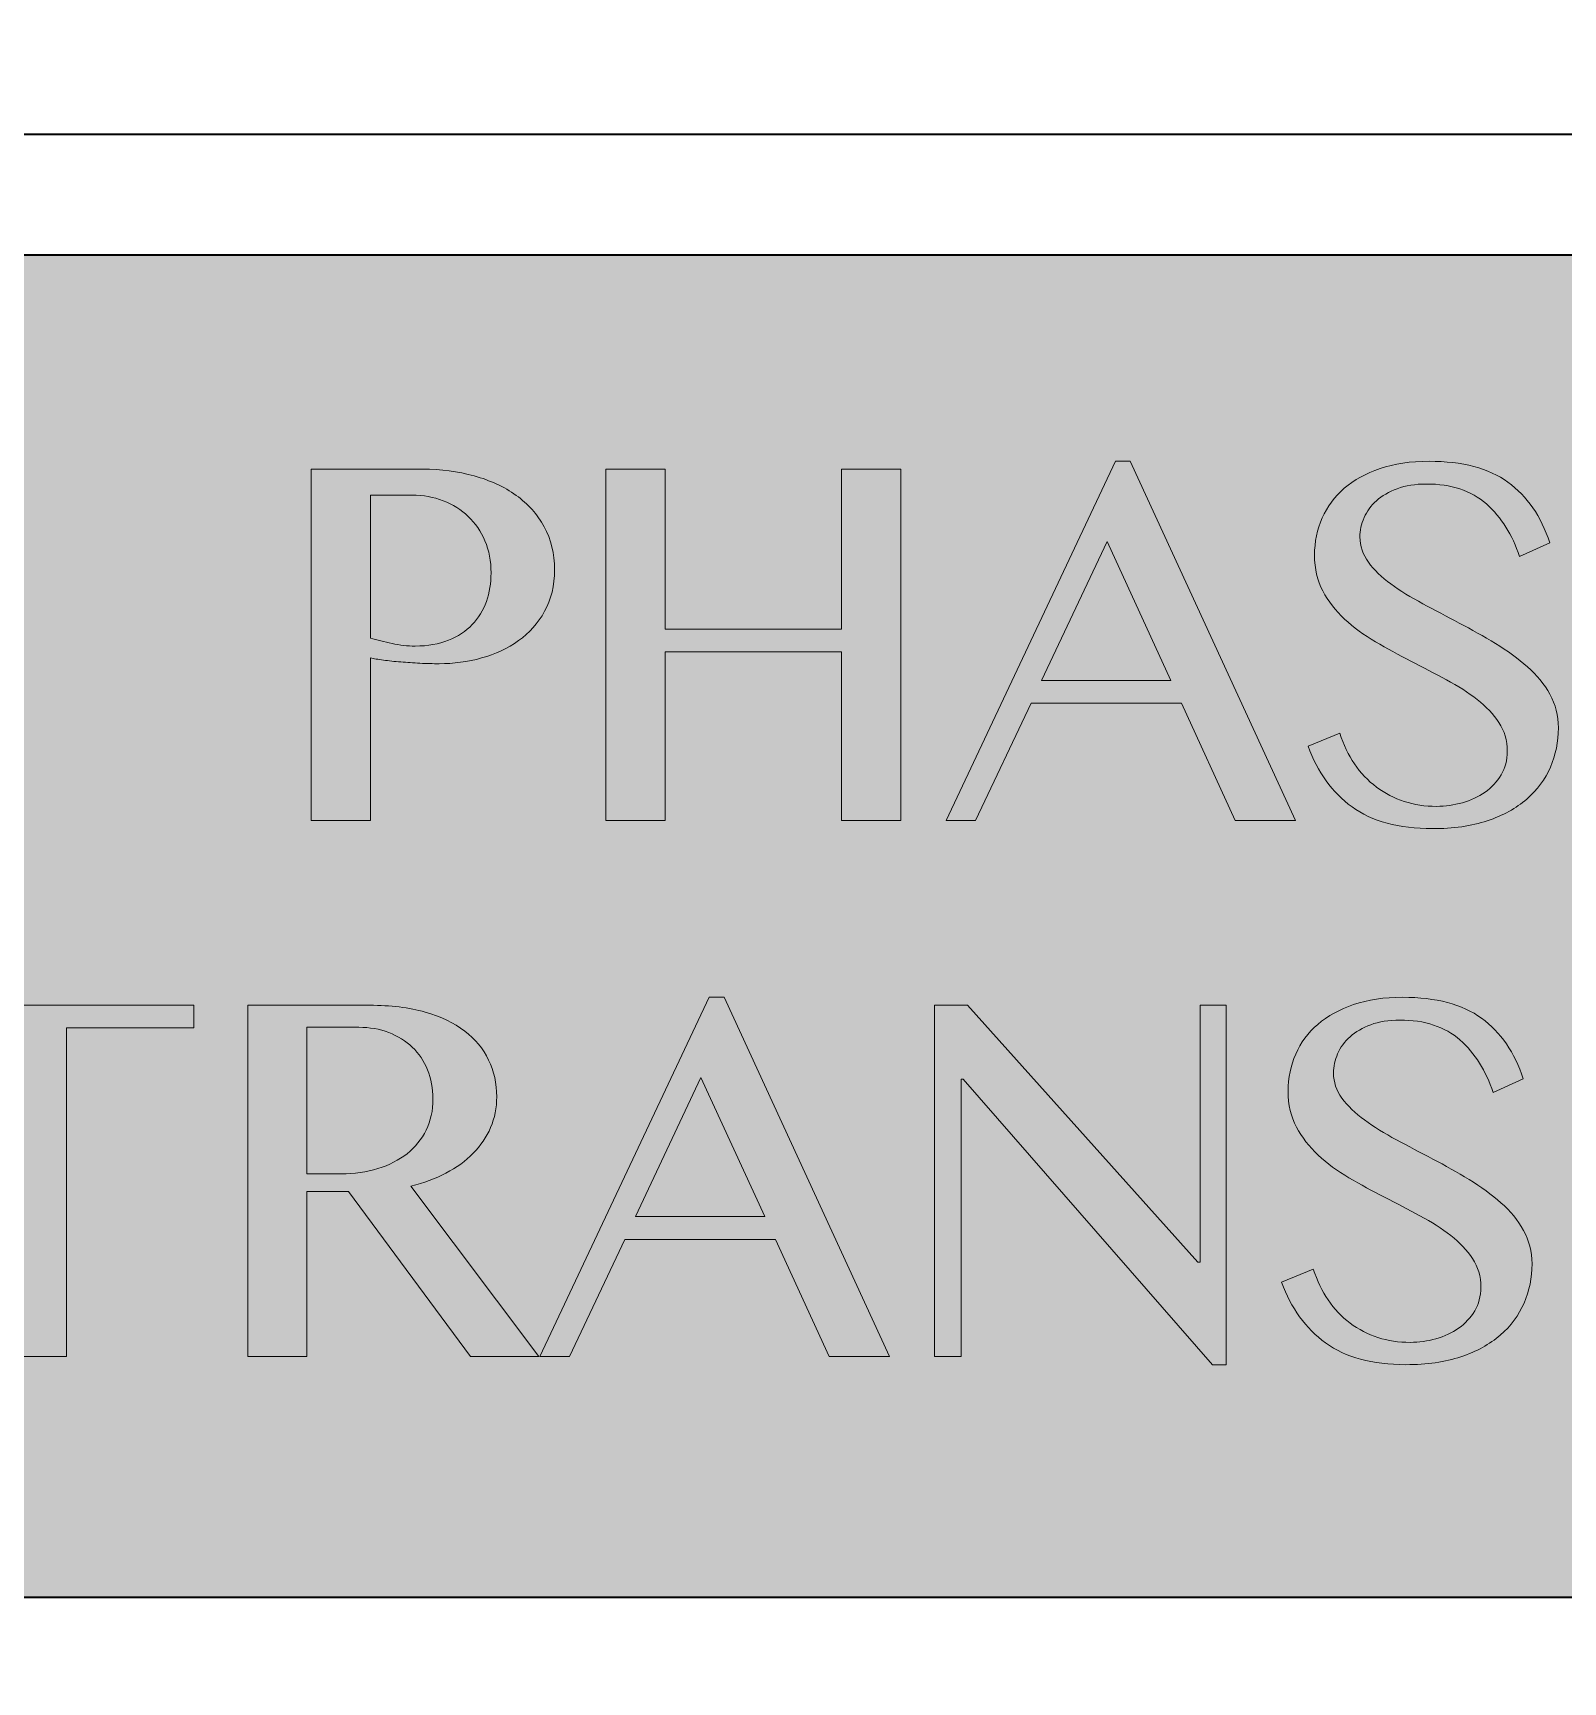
# Model space of a CAD drawing. Header units: inches. Extents: x 4.6 to 20.9, y -20.8 to -6.4.
# Drawn here: x 8.3 to 10.056, y -8.247 to -6.354 of the extents above; entities that cross this region are included whole.
import ezdxf

# ---------------------------------------------------------------- set-up
doc = ezdxf.new("R2010")
doc.units = ezdxf.units.IN
doc.header["$MEASUREMENT"] = 0
for name, color, linetype in [('Decorations', 7, 'Continuous'), ('Gold Things', 7, 'Continuous'), ('Parts Outlines', 7, 'Continuous'), ('Text', 7, 'Continuous')]:
    doc.layers.add(name, color=color, linetype=linetype)

# ---------------------------------------------------------------- blocks, each defined once
blk = doc.blocks.new('block 23')
at = {"layer": 'Text', "true_color": 0x231f20}
h = blk.add_hatch(color=179, dxfattribs=at)
h.dxf.hatch_style = 2
h.paths.add_polyline_path([(8.4847, -7.4697), (8.4847, -7.4958), (8.3388, -7.4958), (8.3388, -7.8728), (8.271, -7.8728), (8.271, -7.4958), (8.1251, -7.4958), (8.1251, -7.4697)])
h = blk.add_hatch(color=179, dxfattribs=at)
h.dxf.hatch_style = 2
edge = h.paths.add_edge_path()
edge.add_spline(control_points=[(8.5467, -7.4697), (8.5467, -7.4697), (8.6865, -7.4697), (8.6865, -7.4697), (8.7107, -7.4697), (8.732, -7.4724), (8.7501, -7.4776), (8.7683, -7.4828), (8.7835, -7.4901), (8.7956, -7.4993), (8.8077, -7.5085), (8.8169, -7.5196), (8.8231, -7.5326), (8.8293, -7.5455), (8.8324, -7.5596), (8.8324, -7.5747), (8.8324, -7.5874), (8.8301, -7.5992), (8.8254, -7.6101), (8.8207, -7.621), (8.814, -7.6308), (8.8053, -7.6397), (8.7967, -7.6485), (8.7863, -7.6561), (8.7741, -7.6624), (8.762, -7.6687), (8.7486, -7.6737), (8.734, -7.6773), (8.734, -7.6773), (8.8808, -7.8728), (8.8808, -7.8728), (8.8808, -7.8728), (8.8022, -7.8728), (8.8022, -7.8728), (8.8022, -7.8728), (8.6621, -7.6835), (8.6621, -7.6835), (8.6621, -7.6835), (8.6145, -7.6835), (8.6145, -7.6835), (8.6145, -7.6835), (8.6145, -7.8728), (8.6145, -7.8728), (8.6145, -7.8728), (8.5467, -7.8728), (8.5467, -7.8728), (8.5467, -7.8728), (8.5467, -7.4697), (8.5467, -7.4697)], knot_values=[0, 0, 0, 0, 1, 1, 1, 2, 2, 2, 3, 3, 3, 4, 4, 4, 5, 5, 5, 6, 6, 6, 7, 7, 7, 8, 8, 8, 9, 9, 9, 10, 10, 10, 11, 11, 11, 12, 12, 12, 13, 13, 13, 14, 14, 14, 15, 15, 15, 16, 16, 16, 16], degree=3, periodic=1)
edge = h.paths.add_edge_path()
edge.add_spline(control_points=[(8.6145, -7.6632), (8.6145, -7.6632), (8.6538, -7.6632), (8.6538, -7.6632), (8.669, -7.6632), (8.683, -7.6612), (8.696, -7.6572), (8.7089, -7.6532), (8.7201, -7.6475), (8.7295, -7.6401), (8.7388, -7.6326), (8.7462, -7.6236), (8.7514, -7.613), (8.7566, -7.6024), (8.7592, -7.5905), (8.7592, -7.5772), (8.7592, -7.5651), (8.7572, -7.554), (8.753, -7.5439), (8.7489, -7.5339), (8.743, -7.5252), (8.7355, -7.5179), (8.7279, -7.5106), (8.7189, -7.505), (8.7084, -7.501), (8.6979, -7.497), (8.6865, -7.495), (8.6741, -7.495), (8.6741, -7.495), (8.6145, -7.495), (8.6145, -7.495), (8.6145, -7.495), (8.6145, -7.6632), (8.6145, -7.6632)], knot_values=[0, 0, 0, 0, 1, 1, 1, 2, 2, 2, 3, 3, 3, 4, 4, 4, 5, 5, 5, 6, 6, 6, 7, 7, 7, 8, 8, 8, 9, 9, 9, 10, 10, 10, 11, 11, 11, 11], degree=3, periodic=1)
h = blk.add_hatch(color=179, dxfattribs=at)
h.dxf.hatch_style = 2
h.paths.add_polyline_path([(9.0933, -7.4606), (9.283, -7.8728), (9.214, -7.8728), (9.1524, -7.7385), (8.9796, -7.7385), (8.9159, -7.8728), (8.882, -7.8728), (9.0763, -7.4606)])
h.paths.add_polyline_path([(8.9916, -7.7124), (9.14, -7.7124), (9.0668, -7.5528)])
h = blk.add_hatch(color=179, dxfattribs=at)
h.dxf.hatch_style = 2
h.paths.add_polyline_path([(9.3347, -7.4697), (9.3727, -7.4697), (9.6369, -7.7645), (9.6398, -7.7645), (9.6398, -7.4697), (9.6696, -7.4697), (9.6696, -7.8823), (9.6539, -7.8823), (9.3678, -7.5545), (9.3653, -7.5545), (9.3653, -7.8728), (9.3347, -7.8728)])
h = blk.add_hatch(color=179, dxfattribs=at)
h.dxf.hatch_style = 2
edge = h.paths.add_edge_path()
edge.add_spline(control_points=[(9.8808, -7.8567), (9.8907, -7.8567), (9.9006, -7.8553), (9.9104, -7.8526), (9.9202, -7.8498), (9.9289, -7.8457), (9.9364, -7.8404), (9.944, -7.835), (9.9501, -7.8284), (9.9548, -7.8205), (9.9595, -7.8127), (9.9619, -7.8036), (9.9619, -7.7934), (9.9619, -7.781), (9.9587, -7.7701), (9.9523, -7.7606), (9.946, -7.7511), (9.9377, -7.7422), (9.9273, -7.7341), (9.917, -7.726), (9.9052, -7.7184), (9.892, -7.7114), (9.8788, -7.7044), (9.8652, -7.6973), (9.8513, -7.6901), (9.8373, -7.6829), (9.8238, -7.6755), (9.8105, -7.6678), (9.7973, -7.66), (9.7855, -7.6514), (9.7752, -7.6417), (9.7649, -7.6321), (9.7565, -7.6213), (9.7502, -7.6095), (9.7438, -7.5976), (9.7407, -7.584), (9.7407, -7.5685), (9.7407, -7.5531), (9.7436, -7.5389), (9.7494, -7.5258), (9.7551, -7.5127), (9.7636, -7.5013), (9.7748, -7.4917), (9.7859, -7.482), (9.7997, -7.4744), (9.8159, -7.4689), (9.8322, -7.4634), (9.8509, -7.4606), (9.8721, -7.4606), (9.9105, -7.4606), (9.9406, -7.4686), (9.9627, -7.4846), (9.9847, -7.5006), (10.0007, -7.5238), (10.0106, -7.5541), (10.0106, -7.5541), (9.9759, -7.5698), (9.9759, -7.5698), (9.9679, -7.545), (9.9552, -7.5249), (9.9379, -7.5096), (9.9205, -7.4943), (9.8975, -7.4867), (9.8688, -7.4867), (9.8562, -7.4867), (9.8451, -7.4885), (9.8356, -7.4921), (9.826, -7.4956), (9.8181, -7.5003), (9.8118, -7.5059), (9.8054, -7.5116), (9.8007, -7.518), (9.7975, -7.5253), (9.7944, -7.5326), (9.7928, -7.54), (9.7928, -7.5475), (9.7928, -7.5579), (9.796, -7.5676), (9.8025, -7.5764), (9.809, -7.5852), (9.8176, -7.5936), (9.8283, -7.6014), (9.8391, -7.6093), (9.8513, -7.6168), (9.8649, -7.6242), (9.8786, -7.6315), (9.8925, -7.6388), (9.9067, -7.6463), (9.9209, -7.6537), (9.9348, -7.6616), (9.9484, -7.6698), (9.9621, -7.6781), (9.9743, -7.687), (9.985, -7.6965), (9.9958, -7.706), (10.0044, -7.7165), (10.0108, -7.7281), (10.0173, -7.7397), (10.0206, -7.7525), (10.0206, -7.7666), (10.0206, -7.7826), (10.0175, -7.7976), (10.0115, -7.8116), (10.0054, -7.8257), (9.9963, -7.838), (9.9842, -7.8484), (9.9721, -7.8589), (9.957, -7.8672), (9.9389, -7.8732), (9.9209, -7.8793), (9.8998, -7.8823), (9.8759, -7.8823), (9.8373, -7.8823), (9.8066, -7.874), (9.7837, -7.8573), (9.7608, -7.8406), (9.744, -7.8174), (9.7332, -7.7877), (9.7332, -7.7877), (9.7696, -7.7728), (9.7696, -7.7728), (9.7782, -7.7992), (9.7922, -7.8198), (9.8118, -7.8346), (9.8314, -7.8493), (9.8544, -7.8567), (9.8808, -7.8567)], knot_values=[0, 0, 0, 0, 1, 1, 1, 2, 2, 2, 3, 3, 3, 4, 4, 4, 5, 5, 5, 6, 6, 6, 7, 7, 7, 8, 8, 8, 9, 9, 9, 10, 10, 10, 11, 11, 11, 12, 12, 12, 13, 13, 13, 14, 14, 14, 15, 15, 15, 16, 16, 16, 17, 17, 17, 18, 18, 18, 19, 19, 19, 20, 20, 20, 21, 21, 21, 22, 22, 22, 23, 23, 23, 24, 24, 24, 25, 25, 25, 26, 26, 26, 27, 27, 27, 28, 28, 28, 29, 29, 29, 30, 30, 30, 31, 31, 31, 32, 32, 32, 33, 33, 33, 34, 34, 34, 35, 35, 35, 36, 36, 36, 37, 37, 37, 38, 38, 38, 39, 39, 39, 40, 40, 40, 41, 41, 41, 42, 42, 42, 42], degree=3, periodic=1)
at = {"layer": 'Text', "lineweight": 0}
for points in [[(8.4847, -7.4697), (8.4847, -7.4958), (8.3388, -7.4958), (8.3388, -7.8728), (8.271, -7.8728), (8.271, -7.4958), (8.1251, -7.4958), (8.1251, -7.4697), (8.4847, -7.4697)], [(9.0933, -7.4606), (9.283, -7.8728), (9.214, -7.8728), (9.1524, -7.7385), (8.9796, -7.7385), (8.9159, -7.8728), (8.882, -7.8728), (9.0763, -7.4606), (9.0933, -7.4606)], [(9.3347, -7.4697), (9.3727, -7.4697), (9.6369, -7.7645), (9.6398, -7.7645), (9.6398, -7.4697), (9.6696, -7.4697), (9.6696, -7.8823), (9.6539, -7.8823), (9.3678, -7.5545), (9.3653, -7.5545), (9.3653, -7.8728), (9.3347, -7.8728), (9.3347, -7.4697)], [(8.9916, -7.7124), (9.14, -7.7124), (9.0668, -7.5528), (8.9916, -7.7124)]]:
    blk.add_lwpolyline(points, dxfattribs=at)
for points, knots in [([(8.5467, -7.4697), (8.5467, -7.4697), (8.6865, -7.4697), (8.6865, -7.4697), (8.7107, -7.4697), (8.732, -7.4724), (8.7501, -7.4776), (8.7683, -7.4828), (8.7835, -7.4901), (8.7956, -7.4993), (8.8077, -7.5085), (8.8169, -7.5196), (8.8231, -7.5326), (8.8293, -7.5455), (8.8324, -7.5596), (8.8324, -7.5747), (8.8324, -7.5874), (8.8301, -7.5992), (8.8254, -7.6101), (8.8207, -7.621), (8.814, -7.6308), (8.8053, -7.6397), (8.7967, -7.6485), (8.7863, -7.6561), (8.7741, -7.6624), (8.762, -7.6687), (8.7486, -7.6737), (8.734, -7.6773), (8.734, -7.6773), (8.8808, -7.8728), (8.8808, -7.8728), (8.8808, -7.8728), (8.8022, -7.8728), (8.8022, -7.8728), (8.8022, -7.8728), (8.6621, -7.6835), (8.6621, -7.6835), (8.6621, -7.6835), (8.6145, -7.6835), (8.6145, -7.6835), (8.6145, -7.6835), (8.6145, -7.8728), (8.6145, -7.8728), (8.6145, -7.8728), (8.5467, -7.8728), (8.5467, -7.8728), (8.5467, -7.8728), (8.5467, -7.4697), (8.5467, -7.4697)], [0, 0, 0, 0, 1, 1, 1, 2, 2, 2, 3, 3, 3, 4, 4, 4, 5, 5, 5, 6, 6, 6, 7, 7, 7, 8, 8, 8, 9, 9, 9, 10, 10, 10, 11, 11, 11, 12, 12, 12, 13, 13, 13, 14, 14, 14, 15, 15, 15, 16, 16, 16, 16]), ([(9.8808, -7.8567), (9.8907, -7.8567), (9.9006, -7.8553), (9.9104, -7.8526), (9.9202, -7.8498), (9.9289, -7.8457), (9.9364, -7.8404), (9.944, -7.835), (9.9501, -7.8284), (9.9548, -7.8205), (9.9595, -7.8127), (9.9619, -7.8036), (9.9619, -7.7934), (9.9619, -7.781), (9.9587, -7.7701), (9.9523, -7.7606), (9.946, -7.7511), (9.9377, -7.7422), (9.9273, -7.7341), (9.917, -7.726), (9.9052, -7.7184), (9.892, -7.7114), (9.8788, -7.7044), (9.8652, -7.6973), (9.8513, -7.6901), (9.8373, -7.6829), (9.8238, -7.6755), (9.8105, -7.6678), (9.7973, -7.66), (9.7855, -7.6514), (9.7752, -7.6417), (9.7649, -7.6321), (9.7565, -7.6213), (9.7502, -7.6095), (9.7438, -7.5976), (9.7407, -7.584), (9.7407, -7.5685), (9.7407, -7.5531), (9.7436, -7.5389), (9.7494, -7.5258), (9.7551, -7.5127), (9.7636, -7.5013), (9.7748, -7.4917), (9.7859, -7.482), (9.7997, -7.4744), (9.8159, -7.4689), (9.8322, -7.4634), (9.8509, -7.4606), (9.8721, -7.4606), (9.9105, -7.4606), (9.9406, -7.4686), (9.9627, -7.4846), (9.9847, -7.5006), (10.0007, -7.5238), (10.0106, -7.5541), (10.0106, -7.5541), (9.9759, -7.5698), (9.9759, -7.5698), (9.9679, -7.545), (9.9552, -7.5249), (9.9379, -7.5096), (9.9205, -7.4943), (9.8975, -7.4867), (9.8688, -7.4867), (9.8562, -7.4867), (9.8451, -7.4885), (9.8356, -7.4921), (9.826, -7.4956), (9.8181, -7.5003), (9.8118, -7.5059), (9.8054, -7.5116), (9.8007, -7.518), (9.7975, -7.5253), (9.7944, -7.5326), (9.7928, -7.54), (9.7928, -7.5475), (9.7928, -7.5579), (9.796, -7.5676), (9.8025, -7.5764), (9.809, -7.5852), (9.8176, -7.5936), (9.8283, -7.6014), (9.8391, -7.6093), (9.8513, -7.6168), (9.8649, -7.6242), (9.8786, -7.6315), (9.8925, -7.6388), (9.9067, -7.6463), (9.9209, -7.6537), (9.9348, -7.6616), (9.9484, -7.6698), (9.9621, -7.6781), (9.9743, -7.687), (9.985, -7.6965), (9.9958, -7.706), (10.0044, -7.7165), (10.0108, -7.7281), (10.0173, -7.7397), (10.0206, -7.7525), (10.0206, -7.7666), (10.0206, -7.7826), (10.0175, -7.7976), (10.0115, -7.8116), (10.0054, -7.8257), (9.9963, -7.838), (9.9842, -7.8484), (9.9721, -7.8589), (9.957, -7.8672), (9.9389, -7.8732), (9.9209, -7.8793), (9.8998, -7.8823), (9.8759, -7.8823), (9.8373, -7.8823), (9.8066, -7.874), (9.7837, -7.8573), (9.7608, -7.8406), (9.744, -7.8174), (9.7332, -7.7877), (9.7332, -7.7877), (9.7696, -7.7728), (9.7696, -7.7728), (9.7782, -7.7992), (9.7922, -7.8198), (9.8118, -7.8346), (9.8314, -7.8493), (9.8544, -7.8567), (9.8808, -7.8567)], [0, 0, 0, 0, 1, 1, 1, 2, 2, 2, 3, 3, 3, 4, 4, 4, 5, 5, 5, 6, 6, 6, 7, 7, 7, 8, 8, 8, 9, 9, 9, 10, 10, 10, 11, 11, 11, 12, 12, 12, 13, 13, 13, 14, 14, 14, 15, 15, 15, 16, 16, 16, 17, 17, 17, 18, 18, 18, 19, 19, 19, 20, 20, 20, 21, 21, 21, 22, 22, 22, 23, 23, 23, 24, 24, 24, 25, 25, 25, 26, 26, 26, 27, 27, 27, 28, 28, 28, 29, 29, 29, 30, 30, 30, 31, 31, 31, 32, 32, 32, 33, 33, 33, 34, 34, 34, 35, 35, 35, 36, 36, 36, 37, 37, 37, 38, 38, 38, 39, 39, 39, 40, 40, 40, 41, 41, 41, 42, 42, 42, 42]), ([(8.6145, -7.6632), (8.6145, -7.6632), (8.6538, -7.6632), (8.6538, -7.6632), (8.669, -7.6632), (8.683, -7.6612), (8.696, -7.6572), (8.7089, -7.6532), (8.7201, -7.6475), (8.7295, -7.6401), (8.7388, -7.6326), (8.7462, -7.6236), (8.7514, -7.613), (8.7566, -7.6024), (8.7592, -7.5905), (8.7592, -7.5772), (8.7592, -7.5651), (8.7572, -7.554), (8.753, -7.5439), (8.7489, -7.5339), (8.743, -7.5252), (8.7355, -7.5179), (8.7279, -7.5106), (8.7189, -7.505), (8.7084, -7.501), (8.6979, -7.497), (8.6865, -7.495), (8.6741, -7.495), (8.6741, -7.495), (8.6145, -7.495), (8.6145, -7.495), (8.6145, -7.495), (8.6145, -7.6632), (8.6145, -7.6632)], [0, 0, 0, 0, 1, 1, 1, 2, 2, 2, 3, 3, 3, 4, 4, 4, 5, 5, 5, 6, 6, 6, 7, 7, 7, 8, 8, 8, 9, 9, 9, 10, 10, 10, 11, 11, 11, 11])]:
    blk.add_open_spline(points, degree=3, knots=knots, dxfattribs=at)
blk = doc.blocks.new('block 24')
at = {"layer": 'Text', "true_color": 0x231f20}
h = blk.add_hatch(color=179, dxfattribs=at)
h.dxf.hatch_style = 2
h.paths.add_polyline_path([(9.5593, -6.8453), (9.7491, -7.2575), (9.68, -7.2575), (9.6184, -7.1231), (9.4456, -7.1231), (9.382, -7.2575), (9.3481, -7.2575), (9.5424, -6.8453)])
h.paths.add_polyline_path([(9.4576, -7.0971), (9.606, -7.0971), (9.5329, -6.9375)])
h = blk.add_hatch(color=179, dxfattribs=at)
h.dxf.hatch_style = 2
edge = h.paths.add_edge_path()
edge.add_spline(control_points=[(9.9111, -7.2414), (9.9211, -7.2414), (9.9309, -7.24), (9.9407, -7.2372), (9.9505, -7.2345), (9.9592, -7.2304), (9.9667, -7.2251), (9.9743, -7.2197), (9.9805, -7.2131), (9.9851, -7.2052), (9.9898, -7.1974), (9.9922, -7.1883), (9.9922, -7.1781), (9.9922, -7.1657), (9.989, -7.1548), (9.9827, -7.1453), (9.9763, -7.1358), (9.968, -7.1269), (9.9577, -7.1188), (9.9473, -7.1107), (9.9355, -7.1031), (9.9223, -7.0961), (9.9091, -7.089), (9.8955, -7.0819), (9.8816, -7.0748), (9.8677, -7.0676), (9.8541, -7.0602), (9.8409, -7.0525), (9.8276, -7.0447), (9.8159, -7.0361), (9.8055, -7.0264), (9.7952, -7.0168), (9.7868, -7.006), (9.7805, -6.9942), (9.7742, -6.9823), (9.771, -6.9687), (9.771, -6.9532), (9.771, -6.9378), (9.7739, -6.9235), (9.7797, -6.9104), (9.7855, -6.8974), (9.7939, -6.886), (9.8051, -6.8763), (9.8163, -6.8667), (9.83, -6.8591), (9.8462, -6.8536), (9.8625, -6.8481), (9.8812, -6.8453), (9.9025, -6.8453), (9.9408, -6.8453), (9.971, -6.8533), (9.993, -6.8693), (10.015, -6.8853), (10.031, -6.9084), (10.041, -6.9388), (10.041, -6.9388), (10.0062, -6.9545), (10.0062, -6.9545), (9.9982, -6.9297), (9.9856, -6.9096), (9.9682, -6.8943), (9.9508, -6.879), (9.9278, -6.8714), (9.8992, -6.8714), (9.8865, -6.8714), (9.8754, -6.8732), (9.8659, -6.8768), (9.8564, -6.8803), (9.8484, -6.885), (9.8421, -6.8906), (9.8358, -6.8963), (9.831, -6.9027), (9.8278, -6.91), (9.8247, -6.9173), (9.8231, -6.9247), (9.8231, -6.9322), (9.8231, -6.9426), (9.8263, -6.9523), (9.8328, -6.9611), (9.8393, -6.9699), (9.8479, -6.9782), (9.8586, -6.9861), (9.8694, -6.994), (9.8816, -7.0015), (9.8952, -7.0088), (9.9089, -7.0161), (9.9228, -7.0235), (9.937, -7.031), (9.9512, -7.0384), (9.9651, -7.0463), (9.9787, -7.0545), (9.9924, -7.0628), (10.0046, -7.0717), (10.0153, -7.0812), (10.0261, -7.0907), (10.0347, -7.1012), (10.0412, -7.1128), (10.0476, -7.1244), (10.0509, -7.1372), (10.0509, -7.1513), (10.0509, -7.1672), (10.0478, -7.1823), (10.0418, -7.1963), (10.0357, -7.2104), (10.0266, -7.2226), (10.0145, -7.2331), (10.0024, -7.2436), (9.9873, -7.2519), (9.9692, -7.2579), (9.9512, -7.264), (9.9302, -7.267), (9.9062, -7.267), (9.8676, -7.267), (9.8369, -7.2587), (9.814, -7.242), (9.7911, -7.2253), (9.7743, -7.2021), (9.7636, -7.1723), (9.7636, -7.1723), (9.7999, -7.1575), (9.7999, -7.1575), (9.8085, -7.1839), (9.8225, -7.2045), (9.8421, -7.2193), (9.8617, -7.234), (9.8847, -7.2414), (9.9111, -7.2414)], knot_values=[0, 0, 0, 0, 1, 1, 1, 2, 2, 2, 3, 3, 3, 4, 4, 4, 5, 5, 5, 6, 6, 6, 7, 7, 7, 8, 8, 8, 9, 9, 9, 10, 10, 10, 11, 11, 11, 12, 12, 12, 13, 13, 13, 14, 14, 14, 15, 15, 15, 16, 16, 16, 17, 17, 17, 18, 18, 18, 19, 19, 19, 20, 20, 20, 21, 21, 21, 22, 22, 22, 23, 23, 23, 24, 24, 24, 25, 25, 25, 26, 26, 26, 27, 27, 27, 28, 28, 28, 29, 29, 29, 30, 30, 30, 31, 31, 31, 32, 32, 32, 33, 33, 33, 34, 34, 34, 35, 35, 35, 36, 36, 36, 37, 37, 37, 38, 38, 38, 39, 39, 39, 40, 40, 40, 41, 41, 41, 42, 42, 42, 42], degree=3, periodic=1)
h = blk.add_hatch(color=179, dxfattribs=at)
h.dxf.hatch_style = 2
edge = h.paths.add_edge_path()
edge.add_spline(control_points=[(8.6196, -6.8544), (8.6196, -6.8544), (8.7474, -6.8544), (8.7474, -6.8544), (8.7683, -6.8544), (8.788, -6.857), (8.8065, -6.8621), (8.825, -6.8672), (8.841, -6.8746), (8.8547, -6.8844), (8.8683, -6.8942), (8.8791, -6.9062), (8.8869, -6.9206), (8.8948, -6.9349), (8.8987, -6.9513), (8.8987, -6.9698), (8.8987, -6.988), (8.8949, -7.0039), (8.8873, -7.0175), (8.8798, -7.0312), (8.8698, -7.0424), (8.8574, -7.0512), (8.845, -7.06), (8.8308, -7.0666), (8.815, -7.0711), (8.7991, -7.0755), (8.7829, -7.0777), (8.7664, -7.0777), (8.7592, -7.0777), (8.7519, -7.0775), (8.7443, -7.0771), (8.7367, -7.0766), (8.7293, -7.0762), (8.7222, -7.0756), (8.715, -7.0751), (8.7084, -7.0744), (8.7023, -7.0735), (8.6963, -7.0727), (8.6913, -7.0719), (8.6874, -7.0711), (8.6874, -7.0711), (8.6874, -7.2575), (8.6874, -7.2575), (8.6874, -7.2575), (8.6196, -7.2575), (8.6196, -7.2575), (8.6196, -7.2575), (8.6196, -6.8544), (8.6196, -6.8544)], knot_values=[0, 0, 0, 0, 1, 1, 1, 2, 2, 2, 3, 3, 3, 4, 4, 4, 5, 5, 5, 6, 6, 6, 7, 7, 7, 8, 8, 8, 9, 9, 9, 10, 10, 10, 11, 11, 11, 12, 12, 12, 13, 13, 13, 14, 14, 14, 15, 15, 15, 16, 16, 16, 16], degree=3, periodic=1)
edge = h.paths.add_edge_path()
edge.add_spline(control_points=[(8.6874, -7.0483), (8.6952, -7.0505), (8.7034, -7.0526), (8.7123, -7.0545), (8.7211, -7.0565), (8.7299, -7.0574), (8.7387, -7.0574), (8.7533, -7.0574), (8.7661, -7.0552), (8.7769, -7.0508), (8.7878, -7.0464), (8.7969, -7.0404), (8.8042, -7.0328), (8.8115, -7.0252), (8.817, -7.0164), (8.8206, -7.0062), (8.8241, -6.996), (8.8259, -6.9851), (8.8259, -6.9735), (8.8259, -6.96), (8.8236, -6.9477), (8.8189, -6.9367), (8.8142, -6.9257), (8.8078, -6.9163), (8.7997, -6.9086), (8.7916, -6.9009), (8.782, -6.8949), (8.771, -6.8906), (8.7599, -6.8863), (8.7481, -6.8842), (8.7354, -6.8842), (8.7354, -6.8842), (8.6874, -6.8842), (8.6874, -6.8842), (8.6874, -6.8842), (8.6874, -7.0483), (8.6874, -7.0483)], knot_values=[0, 0, 0, 0, 1, 1, 1, 2, 2, 2, 3, 3, 3, 4, 4, 4, 5, 5, 5, 6, 6, 6, 7, 7, 7, 8, 8, 8, 9, 9, 9, 10, 10, 10, 11, 11, 11, 12, 12, 12, 12], degree=3, periodic=1)
h = blk.add_hatch(color=179, dxfattribs=at)
h.dxf.hatch_style = 2
h.paths.add_polyline_path([(9.0256, -7.064), (9.0256, -7.2575), (8.9578, -7.2575), (8.9578, -6.8544), (9.0256, -6.8544), (9.0256, -7.038), (9.2282, -7.038), (9.2282, -6.8544), (9.296, -6.8544), (9.296, -7.2575), (9.2282, -7.2575), (9.2282, -7.064)])
at = {"layer": 'Text', "lineweight": 0}
for points in [[(9.5593, -6.8453), (9.7491, -7.2575), (9.68, -7.2575), (9.6184, -7.1231), (9.4456, -7.1231), (9.382, -7.2575), (9.3481, -7.2575), (9.5424, -6.8453), (9.5593, -6.8453)], [(9.0256, -7.064), (9.0256, -7.2575), (8.9578, -7.2575), (8.9578, -6.8544), (9.0256, -6.8544), (9.0256, -7.038), (9.2282, -7.038), (9.2282, -6.8544), (9.296, -6.8544), (9.296, -7.2575), (9.2282, -7.2575), (9.2282, -7.064), (9.0256, -7.064)], [(9.4576, -7.0971), (9.606, -7.0971), (9.5329, -6.9375), (9.4576, -7.0971)]]:
    blk.add_lwpolyline(points, dxfattribs=at)
for points, knots in [([(9.9111, -7.2414), (9.9211, -7.2414), (9.9309, -7.24), (9.9407, -7.2372), (9.9505, -7.2345), (9.9592, -7.2304), (9.9667, -7.2251), (9.9743, -7.2197), (9.9805, -7.2131), (9.9851, -7.2052), (9.9898, -7.1974), (9.9922, -7.1883), (9.9922, -7.1781), (9.9922, -7.1657), (9.989, -7.1548), (9.9827, -7.1453), (9.9763, -7.1358), (9.968, -7.1269), (9.9577, -7.1188), (9.9473, -7.1107), (9.9355, -7.1031), (9.9223, -7.0961), (9.9091, -7.089), (9.8955, -7.0819), (9.8816, -7.0748), (9.8677, -7.0676), (9.8541, -7.0602), (9.8409, -7.0525), (9.8276, -7.0447), (9.8159, -7.0361), (9.8055, -7.0264), (9.7952, -7.0168), (9.7868, -7.006), (9.7805, -6.9942), (9.7742, -6.9823), (9.771, -6.9687), (9.771, -6.9532), (9.771, -6.9378), (9.7739, -6.9235), (9.7797, -6.9104), (9.7855, -6.8974), (9.7939, -6.886), (9.8051, -6.8763), (9.8163, -6.8667), (9.83, -6.8591), (9.8462, -6.8536), (9.8625, -6.8481), (9.8812, -6.8453), (9.9025, -6.8453), (9.9408, -6.8453), (9.971, -6.8533), (9.993, -6.8693), (10.015, -6.8853), (10.031, -6.9084), (10.041, -6.9388), (10.041, -6.9388), (10.0062, -6.9545), (10.0062, -6.9545), (9.9982, -6.9297), (9.9856, -6.9096), (9.9682, -6.8943), (9.9508, -6.879), (9.9278, -6.8714), (9.8992, -6.8714), (9.8865, -6.8714), (9.8754, -6.8732), (9.8659, -6.8768), (9.8564, -6.8803), (9.8484, -6.885), (9.8421, -6.8906), (9.8358, -6.8963), (9.831, -6.9027), (9.8278, -6.91), (9.8247, -6.9173), (9.8231, -6.9247), (9.8231, -6.9322), (9.8231, -6.9426), (9.8263, -6.9523), (9.8328, -6.9611), (9.8393, -6.9699), (9.8479, -6.9782), (9.8586, -6.9861), (9.8694, -6.994), (9.8816, -7.0015), (9.8952, -7.0088), (9.9089, -7.0161), (9.9228, -7.0235), (9.937, -7.031), (9.9512, -7.0384), (9.9651, -7.0463), (9.9787, -7.0545), (9.9924, -7.0628), (10.0046, -7.0717), (10.0153, -7.0812), (10.0261, -7.0907), (10.0347, -7.1012), (10.0412, -7.1128), (10.0476, -7.1244), (10.0509, -7.1372), (10.0509, -7.1513), (10.0509, -7.1672), (10.0478, -7.1823), (10.0418, -7.1963), (10.0357, -7.2104), (10.0266, -7.2226), (10.0145, -7.2331), (10.0024, -7.2436), (9.9873, -7.2519), (9.9692, -7.2579), (9.9512, -7.264), (9.9302, -7.267), (9.9062, -7.267), (9.8676, -7.267), (9.8369, -7.2587), (9.814, -7.242), (9.7911, -7.2253), (9.7743, -7.2021), (9.7636, -7.1723), (9.7636, -7.1723), (9.7999, -7.1575), (9.7999, -7.1575), (9.8085, -7.1839), (9.8225, -7.2045), (9.8421, -7.2193), (9.8617, -7.234), (9.8847, -7.2414), (9.9111, -7.2414)], [0, 0, 0, 0, 1, 1, 1, 2, 2, 2, 3, 3, 3, 4, 4, 4, 5, 5, 5, 6, 6, 6, 7, 7, 7, 8, 8, 8, 9, 9, 9, 10, 10, 10, 11, 11, 11, 12, 12, 12, 13, 13, 13, 14, 14, 14, 15, 15, 15, 16, 16, 16, 17, 17, 17, 18, 18, 18, 19, 19, 19, 20, 20, 20, 21, 21, 21, 22, 22, 22, 23, 23, 23, 24, 24, 24, 25, 25, 25, 26, 26, 26, 27, 27, 27, 28, 28, 28, 29, 29, 29, 30, 30, 30, 31, 31, 31, 32, 32, 32, 33, 33, 33, 34, 34, 34, 35, 35, 35, 36, 36, 36, 37, 37, 37, 38, 38, 38, 39, 39, 39, 40, 40, 40, 41, 41, 41, 42, 42, 42, 42]), ([(8.6196, -6.8544), (8.6196, -6.8544), (8.7474, -6.8544), (8.7474, -6.8544), (8.7683, -6.8544), (8.788, -6.857), (8.8065, -6.8621), (8.825, -6.8672), (8.841, -6.8746), (8.8547, -6.8844), (8.8683, -6.8942), (8.8791, -6.9062), (8.8869, -6.9206), (8.8948, -6.9349), (8.8987, -6.9513), (8.8987, -6.9698), (8.8987, -6.988), (8.8949, -7.0039), (8.8873, -7.0175), (8.8798, -7.0312), (8.8698, -7.0424), (8.8574, -7.0512), (8.845, -7.06), (8.8308, -7.0666), (8.815, -7.0711), (8.7991, -7.0755), (8.7829, -7.0777), (8.7664, -7.0777), (8.7592, -7.0777), (8.7519, -7.0775), (8.7443, -7.0771), (8.7367, -7.0766), (8.7293, -7.0762), (8.7222, -7.0756), (8.715, -7.0751), (8.7084, -7.0744), (8.7023, -7.0735), (8.6963, -7.0727), (8.6913, -7.0719), (8.6874, -7.0711), (8.6874, -7.0711), (8.6874, -7.2575), (8.6874, -7.2575), (8.6874, -7.2575), (8.6196, -7.2575), (8.6196, -7.2575), (8.6196, -7.2575), (8.6196, -6.8544), (8.6196, -6.8544)], [0, 0, 0, 0, 1, 1, 1, 2, 2, 2, 3, 3, 3, 4, 4, 4, 5, 5, 5, 6, 6, 6, 7, 7, 7, 8, 8, 8, 9, 9, 9, 10, 10, 10, 11, 11, 11, 12, 12, 12, 13, 13, 13, 14, 14, 14, 15, 15, 15, 16, 16, 16, 16]), ([(8.6874, -7.0483), (8.6952, -7.0505), (8.7034, -7.0526), (8.7123, -7.0545), (8.7211, -7.0565), (8.7299, -7.0574), (8.7387, -7.0574), (8.7533, -7.0574), (8.7661, -7.0552), (8.7769, -7.0508), (8.7878, -7.0464), (8.7969, -7.0404), (8.8042, -7.0328), (8.8115, -7.0252), (8.817, -7.0164), (8.8206, -7.0062), (8.8241, -6.996), (8.8259, -6.9851), (8.8259, -6.9735), (8.8259, -6.96), (8.8236, -6.9477), (8.8189, -6.9367), (8.8142, -6.9257), (8.8078, -6.9163), (8.7997, -6.9086), (8.7916, -6.9009), (8.782, -6.8949), (8.771, -6.8906), (8.7599, -6.8863), (8.7481, -6.8842), (8.7354, -6.8842), (8.7354, -6.8842), (8.6874, -6.8842), (8.6874, -6.8842), (8.6874, -6.8842), (8.6874, -7.0483), (8.6874, -7.0483)], [0, 0, 0, 0, 1, 1, 1, 2, 2, 2, 3, 3, 3, 4, 4, 4, 5, 5, 5, 6, 6, 6, 7, 7, 7, 8, 8, 8, 9, 9, 9, 10, 10, 10, 11, 11, 11, 12, 12, 12, 12])]:
    blk.add_open_spline(points, degree=3, knots=knots, dxfattribs=at)

msp = doc.modelspace()

# ---------------------------------------------------------------- hatches: boundary and pattern name
at = {"layer": 'Gold Things', "true_color": 0xf8ed31}
h = msp.add_hatch(color=2, dxfattribs=at)
h.dxf.hatch_style = 2
h.paths.add_polyline_path([(6.9027, -6.6087), (6.9027, -8.0962), (6.9321, -8.1492), (6.9674, -8.1492), (15.3987, -8.1492), (15.4517, -8.1198), (15.4517, -8.0492), (15.4517, -6.6087)])

# ---------------------------------------------------------------- linework, layer by layer
at = {"layer": 'Decorations', "color": 179, "lineweight": 35, "true_color": 0x231f20}
msp.add_open_spline([(17.7595, -8.9959), (17.7595, -8.9959), (17.7595, -18.174), (17.7595, -18.174), (17.7595, -18.174), (17.7595, -18.2627), (17.7595, -18.2627), (17.7595, -18.2627), (17.7793, -19.394), (15.5164, -19.394), (15.5164, -19.394), (15.5164, -19.4645), (15.5164, -19.4645), (15.5164, -19.4645), (15.5164, -20.0601), (15.5164, -20.0601), (15.5164, -20.0601), (15.6985, -20.2612), (15.6985, -20.2612), (15.6985, -20.2612), (15.6985, -20.7081), (15.6985, -20.7081), (15.6985, -20.7081), (15.6985, -20.7904), (15.6985, -20.7904), (15.6985, -20.7904), (6.6383, -20.7904), (6.6383, -20.7904), (6.6383, -20.7904), (6.6383, -20.2612), (6.6383, -20.2612), (6.6383, -20.2612), (6.8204, -20.0775), (6.8204, -20.0775), (6.8204, -20.0775), (6.8204, -19.4146), (6.8204, -19.4146), (4.5574, -19.4146), (4.5772, -18.2386), (4.5772, -18.2386), (4.5772, -18.2386), (4.5772, -17.4861), (4.5772, -17.4861), (4.5772, -17.4861), (4.5772, -8.9782), (4.5772, -8.9782), (4.5772, -8.9782), (4.5772, -8.1324), (4.5772, -8.1324), (4.5772, -6.3537), (5.7971, -6.4716), (5.7971, -6.4716), (5.7971, -6.4716), (6.156, -6.4702), (6.156, -6.4702), (6.156, -6.4702), (15.875, -6.47), (15.875, -6.47), (15.875, -6.47), (16.5429, -6.4716), (16.5429, -6.4716), (16.5429, -6.4716), (17.7544, -6.3584), (17.7544, -8.1324), (17.7544, -8.1324), (17.7595, -8.9959), (17.7595, -8.9959)], degree=3, knots=[0, 0, 0, 0, 1, 1, 1, 2, 2, 2, 3, 3, 3, 4, 4, 4, 5, 5, 5, 6, 6, 6, 7, 7, 7, 8, 8, 8, 9, 9, 9, 10, 10, 10, 11, 11, 11, 12, 12, 12, 13, 13, 13, 14, 14, 14, 15, 15, 15, 16, 16, 16, 17, 17, 17, 18, 18, 18, 19, 19, 19, 20, 20, 20, 21, 21, 21, 22, 22, 22, 22], dxfattribs=at)
at = {"layer": 'Gold Things', "color": 178, "lineweight": 35, "true_color": 0x020202}
msp.add_lwpolyline([(6.9027, -6.6087), (6.9027, -8.0962), (6.9321, -8.1492), (6.9674, -8.1492), (15.3987, -8.1492), (15.4517, -8.1198), (15.4517, -8.0492), (15.4517, -6.6087), (6.9027, -6.6087)], dxfattribs=at)
at = {"layer": 'Gold Things', "color": 179, "lineweight": 35, "true_color": 0x231f20}
msp.add_open_spline([(17.7683, -8.9959), (17.7683, -8.9959), (17.7683, -18.174), (17.7683, -18.174), (17.7683, -18.174), (17.7683, -18.2627), (17.7683, -18.2627), (17.7683, -18.2627), (17.7881, -19.394), (15.5252, -19.394), (15.5252, -19.394), (15.5252, -19.4645), (15.5252, -19.4645), (15.5252, -19.4645), (15.5252, -20.0601), (15.5252, -20.0601), (15.5252, -20.0601), (15.7073, -20.2612), (15.7073, -20.2612), (15.7073, -20.2612), (15.7073, -20.7081), (15.7073, -20.7081), (15.7073, -20.7081), (15.7073, -20.7904), (15.7073, -20.7904), (15.7073, -20.7904), (6.6471, -20.7904), (6.6471, -20.7904), (6.6471, -20.7904), (6.6471, -20.2612), (6.6471, -20.2612), (6.6471, -20.2612), (6.8292, -20.0775), (6.8292, -20.0775), (6.8292, -20.0775), (6.8292, -19.4146), (6.8292, -19.4146), (4.5662, -19.4146), (4.586, -18.2386), (4.586, -18.2386), (4.586, -18.2386), (4.586, -17.4861), (4.586, -17.4861), (4.586, -17.4861), (4.586, -8.9782), (4.586, -8.9782), (4.586, -8.9782), (4.586, -8.1324), (4.586, -8.1324), (4.586, -6.3537), (5.8059, -6.4716), (5.8059, -6.4716), (5.8059, -6.4716), (6.1648, -6.4702), (6.1648, -6.4702), (6.1648, -6.4702), (15.8838, -6.47), (15.8838, -6.47), (15.8838, -6.47), (16.5517, -6.4716), (16.5517, -6.4716), (16.5517, -6.4716), (17.7632, -6.3584), (17.7632, -8.1324), (17.7632, -8.1324), (17.7683, -8.9959), (17.7683, -8.9959)], degree=3, knots=[0, 0, 0, 0, 1, 1, 1, 2, 2, 2, 3, 3, 3, 4, 4, 4, 5, 5, 5, 6, 6, 6, 7, 7, 7, 8, 8, 8, 9, 9, 9, 10, 10, 10, 11, 11, 11, 12, 12, 12, 13, 13, 13, 14, 14, 14, 15, 15, 15, 16, 16, 16, 17, 17, 17, 18, 18, 18, 19, 19, 19, 20, 20, 20, 21, 21, 21, 22, 22, 22, 22], dxfattribs=at)
at = {"layer": 'Parts Outlines', "color": 179, "lineweight": 35, "true_color": 0x231f20}
msp.add_open_spline([(17.7595, -8.9958), (17.7595, -8.9958), (17.7595, -18.174), (17.7595, -18.174), (17.7595, -18.174), (17.7595, -18.2627), (17.7595, -18.2627), (17.7595, -18.2627), (17.7793, -19.394), (15.5164, -19.394), (15.5164, -19.394), (15.5164, -19.4645), (15.5164, -19.4645), (15.5164, -19.4645), (15.5164, -20.0601), (15.5164, -20.0601), (15.5164, -20.0601), (15.6985, -20.2612), (15.6985, -20.2612), (15.6985, -20.2612), (15.6985, -20.7081), (15.6985, -20.7081), (15.6985, -20.7081), (15.6985, -20.7904), (15.6985, -20.7904), (15.6985, -20.7904), (6.6383, -20.7904), (6.6383, -20.7904), (6.6383, -20.7904), (6.6383, -20.2612), (6.6383, -20.2612), (6.6383, -20.2612), (6.8204, -20.0775), (6.8204, -20.0775), (6.8204, -20.0775), (6.8204, -19.4146), (6.8204, -19.4146), (4.5574, -19.4146), (4.5772, -18.2386), (4.5772, -18.2386), (4.5772, -18.2386), (4.5772, -17.486), (4.5772, -17.486), (4.5772, -17.486), (4.5772, -8.9782), (4.5772, -8.9782), (4.5772, -8.9782), (4.5772, -8.1324), (4.5772, -8.1324), (4.5772, -6.3537), (5.7971, -6.4716), (5.7971, -6.4716), (5.7971, -6.4716), (6.156, -6.4702), (6.156, -6.4702), (6.156, -6.4702), (15.875, -6.47), (15.875, -6.47), (15.875, -6.47), (16.5429, -6.4716), (16.5429, -6.4716), (16.5429, -6.4716), (17.7544, -6.3584), (17.7544, -8.1324), (17.7544, -8.1324), (17.7595, -8.9958), (17.7595, -8.9958)], degree=3, knots=[0, 0, 0, 0, 1, 1, 1, 2, 2, 2, 3, 3, 3, 4, 4, 4, 5, 5, 5, 6, 6, 6, 7, 7, 7, 8, 8, 8, 9, 9, 9, 10, 10, 10, 11, 11, 11, 12, 12, 12, 13, 13, 13, 14, 14, 14, 15, 15, 15, 16, 16, 16, 17, 17, 17, 18, 18, 18, 19, 19, 19, 20, 20, 20, 21, 21, 21, 22, 22, 22, 22], dxfattribs=at)
at = {"layer": 'Text', "color": 179, "lineweight": 35, "true_color": 0x231f20}
msp.add_open_spline([(17.7595, -8.9958), (17.7595, -8.9958), (17.7595, -18.174), (17.7595, -18.174), (17.7595, -18.174), (17.7595, -18.2627), (17.7595, -18.2627), (17.7595, -18.2627), (17.7793, -19.394), (15.5164, -19.394), (15.5164, -19.394), (15.5164, -19.4645), (15.5164, -19.4645), (15.5164, -19.4645), (15.5164, -20.0601), (15.5164, -20.0601), (15.5164, -20.0601), (15.6985, -20.2612), (15.6985, -20.2612), (15.6985, -20.2612), (15.6985, -20.7081), (15.6985, -20.7081), (15.6985, -20.7081), (15.6985, -20.7904), (15.6985, -20.7904), (15.6985, -20.7904), (6.6383, -20.7904), (6.6383, -20.7904), (6.6383, -20.7904), (6.6383, -20.2612), (6.6383, -20.2612), (6.6383, -20.2612), (6.8204, -20.0775), (6.8204, -20.0775), (6.8204, -20.0775), (6.8204, -19.4146), (6.8204, -19.4146), (4.5574, -19.4146), (4.5772, -18.2386), (4.5772, -18.2386), (4.5772, -18.2386), (4.5772, -17.486), (4.5772, -17.486), (4.5772, -17.486), (4.5772, -8.9782), (4.5772, -8.9782), (4.5772, -8.9782), (4.5772, -8.1324), (4.5772, -8.1324), (4.5772, -6.3537), (5.7971, -6.4716), (5.7971, -6.4716), (5.7971, -6.4716), (6.156, -6.4702), (6.156, -6.4702), (6.156, -6.4702), (15.875, -6.47), (15.875, -6.47), (15.875, -6.47), (16.5429, -6.4716), (16.5429, -6.4716), (16.5429, -6.4716), (17.7544, -6.3584), (17.7544, -8.1324), (17.7544, -8.1324), (17.7595, -8.9958), (17.7595, -8.9958)], degree=3, knots=[0, 0, 0, 0, 1, 1, 1, 2, 2, 2, 3, 3, 3, 4, 4, 4, 5, 5, 5, 6, 6, 6, 7, 7, 7, 8, 8, 8, 9, 9, 9, 10, 10, 10, 11, 11, 11, 12, 12, 12, 13, 13, 13, 14, 14, 14, 15, 15, 15, 16, 16, 16, 17, 17, 17, 18, 18, 18, 19, 19, 19, 20, 20, 20, 21, 21, 21, 22, 22, 22, 22], dxfattribs=at)

# ---------------------------------------------------------------- block references
at = {"layer": 'Text'}
for name in ['block 24', 'block 23']:
    msp.add_blockref(name, (0, 0), dxfattribs=at)

doc.saveas('drawing.dxf')
